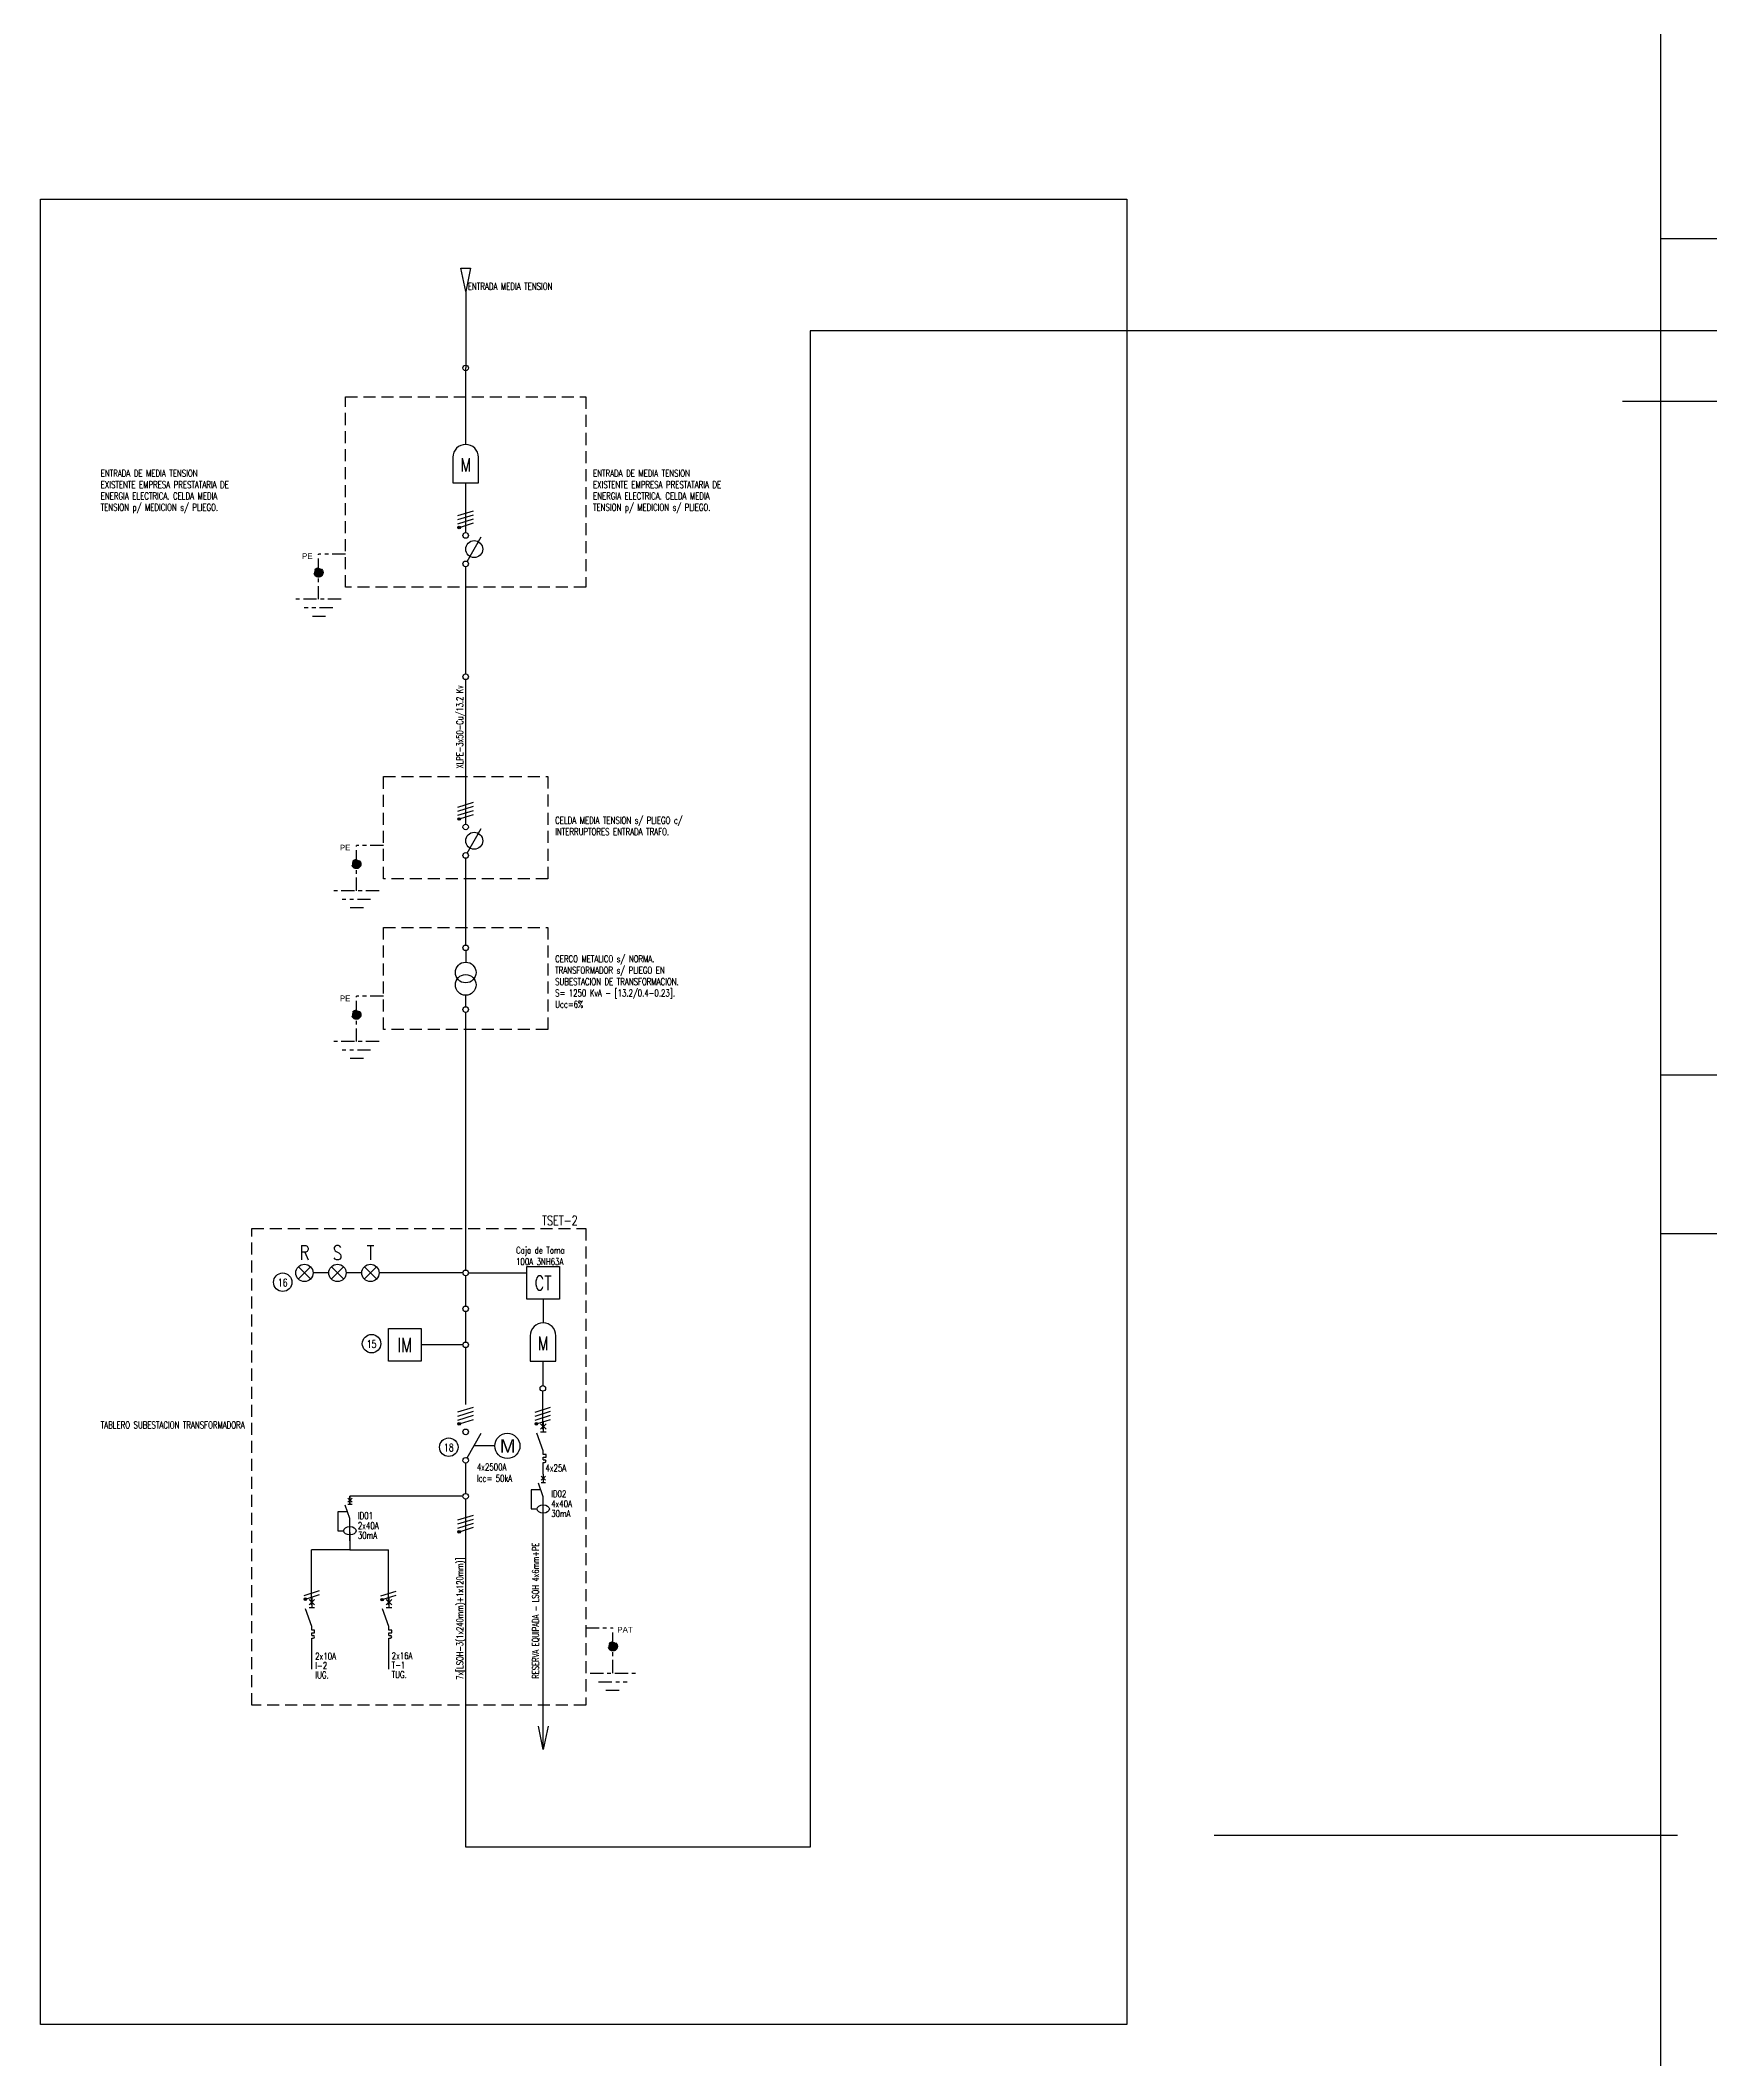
# Model space of a CAD drawing. Extents: x 3521 to 3783, y 1252 to 1654.
# Drawn here: x 3532.3 to 3576.4, y 1330 to 1383.3 of the extents above; entities that cross this region are included whole.
import ezdxf
from ezdxf.enums import TextEntityAlignment as Align

# ---------------------------------------------------------------- set-up
doc = ezdxf.new("R2010")
doc.units = 0
doc.linetypes.add('OCJ-ESQUEMAS UNIFILARES-CORREGIDOS IDO-REV.br$0$DASHED', pattern=[19.05, 12.7, -6.35])
doc.linetypes.add('OCJ-ESQUEMAS UNIFILARES-CORREGIDOS IDO-REV.br$0$EJE_5', pattern=[7.1, 5, -1, 0.1, -1])
for name, color, linetype in [('OCJ-ESQUEMAS UNIFILARES-CORREGIDOS IDO-REV.br$0$00-IE-CABLES', 10, 'Continuous'), ('OCJ-ESQUEMAS UNIFILARES-CORREGIDOS IDO-REV.br$0$01-ELE-APARATOS', 170, 'Continuous'), ('OCJ-ESQUEMAS UNIFILARES-CORREGIDOS IDO-REV.br$0$ELECTRIC', 4, 'Continuous'), ('OCJ-ESQUEMAS UNIFILARES-CORREGIDOS IDO-REV.br$0$NOMBRE DE PLANOS', 6, 'Continuous'), ('OCJ-ESQUEMAS UNIFILARES-CORREGIDOS IDO-REV.br$0$PAT', 80, 'Continuous'), ('OCJ-ESQUEMAS UNIFILARES-CORREGIDOS IDO-REV.br$0$TEXTO', 7, 'Continuous')]:
    doc.layers.add(name, color=color, linetype=linetype)
doc.styles.add('OCJ-ESQUEMAS UNIFILARES-CORREGIDOS IDO-REV.br$0$ARIAL', font='arial.ttf', dxfattribs={"height": 0.2})
doc.styles.add('OCJ-ESQUEMAS UNIFILARES-CORREGIDOS IDO-REV.br$0$Electricidad', font='ROMANS.SHX', dxfattribs={"width": 0.75, "height": 0.175})
doc.styles.add('OCJ-ESQUEMAS UNIFILARES-CORREGIDOS IDO-REV.br$0$Standard', font='arial.ttf')

# ---------------------------------------------------------------- blocks, each defined once
blk = doc.blocks.new('OCJ-ESQUEMAS UNIFILARES-CORREGIDOS IDO-REV.br$0$Int-Motoriz')
for p, q in [((0.037, -0.686), (0.412, -0.036)), ((0.768, -0.371), (0.219, -0.371))]:
    blk.add_line(p, q)
for centre, radius in [((0, 0), 0.0741), ((1.101, -0.371), 0.333), ((0, -0.75), 0.0741)]:
    blk.add_circle(centre, radius)
at = {"style": 'OCJ-ESQUEMAS UNIFILARES-CORREGIDOS IDO-REV.br$0$Standard'}
blk.add_text('M', height=0.36, dxfattribs=at).set_placement((0.901, -0.553))
blk = doc.blocks.new('OCJ-ESQUEMAS UNIFILARES-CORREGIDOS IDO-REV.br$0$Elec-Medidor')
at = {"linetype": 'ByBlock'}
for p, q in [((-0.188, 0.375), (-0.188, 0)), ((0.188, 0), (0.188, 0.375)), ((-0.188, 0), (0.188, 0))]:
    blk.add_line(p, q, dxfattribs=at)
blk.add_arc((0, 0.375), 0.188, 0, 180, dxfattribs=at)
at = {"style": 'OCJ-ESQUEMAS UNIFILARES-CORREGIDOS IDO-REV.br$0$Electricidad', "width": 0.75}
blk.add_text('M', height=0.2, dxfattribs=at).set_placement((0, 0.164), align=Align.CENTER)
blk = doc.blocks.new('OCJ-ESQUEMAS UNIFILARES-CORREGIDOS IDO-REV.br$0$Unif-Interruptor-Term')
for p, q in [((0, -1.013), (0.045, -1.013)), ((0, -1.103), (0.045, -1.103))]:
    blk.add_line(p, q)
for points in [[(-0.09, 0.177), (0.09, -0.003)], [(-0.09, -0.003), (0.09, 0.177)], [(0, 0.267), (0, -0.093)], [(0, -0.72), (-0.215, -0.128)], [(-0.09, -0.093), (0.09, -0.093)], [(0, -0.833), (0, -0.72)], [(0, -0.923), (0.09, -0.923), (0.09, -0.833), (0, -0.833)], [(0, -1.013), (0, -0.923)], [(0, -1.215), (0, -1.103)]]:
    blk.add_lwpolyline(points)
blk.add_arc((0.045, -1.058), 0.045, 270, 90)
blk = doc.blocks.new('OCJ-ESQUEMAS UNIFILARES-CORREGIDOS IDO-REV.br$0$Unif-Interruptor-Dif')
for points in [[(-0.068, 0.11), (0.068, -0.025)], [(-0.068, -0.025), (0.068, 0.11)], [(0, 0.177), (0, -0.093)], [(-0.081, -0.343), (-0.405, -0.343), (-0.405, -0.97), (-0.202, -0.97)], [(0, -0.565), (-0.162, -0.121)], [(-0.068, -0.093), (0.068, -0.093)], [(0, -1.308), (0, -0.565)]]:
    blk.add_lwpolyline(points)
blk.add_ellipse((0, -0.97), major_axis=(0.203, 0), ratio=0.670814)

msp = doc.modelspace()

# ---------------------------------------------------------------- hatches: boundary and pattern name
at = {"layer": 'OCJ-ESQUEMAS UNIFILARES-CORREGIDOS IDO-REV.br$0$00-IE-CABLES'}
for points in [[(3543.359, 1370.422, 1), (3543.413, 1370.462, 1)], [(3543.359, 1362.721, 1), (3543.413, 1362.761, 1)], [(3543.359, 1346.746, 1), (3543.413, 1346.786, 1)], [(3545.396, 1346.745, 1), (3545.451, 1346.785, 1)], [(3543.359, 1343.896, 1), (3543.413, 1343.936, 1)], [(3539.297, 1342.117, 1), (3539.351, 1342.157, 1)], [(3541.322, 1342.104, 1), (3541.376, 1342.144, 1)]]:
    msp.add_hatch(color=256, dxfattribs=at).paths.add_polyline_path(points)
at = {"layer": 'OCJ-ESQUEMAS UNIFILARES-CORREGIDOS IDO-REV.br$0$PAT', "linetype": 'OCJ-ESQUEMAS UNIFILARES-CORREGIDOS IDO-REV.br$0$EJE_5', "ltscale": 0.07}
h = msp.add_hatch(color=256, dxfattribs=at)
h.paths.add_polyline_path([(3539.551, 1369.252), (3539.791, 1369.252, 1)])
h.paths.add_polyline_path([(3539.791, 1369.252), (3539.671, 1369.252), (3539.671, 1369.132, 0.414214)])
h.paths.add_polyline_path([(3539.671, 1369.252), (3539.551, 1369.252, 0.414214), (3539.671, 1369.132)])
h = msp.add_hatch(color=256, dxfattribs=at)
h.paths.add_polyline_path([(3540.551, 1361.551), (3540.791, 1361.551, 1)])
h.paths.add_polyline_path([(3540.791, 1361.551), (3540.671, 1361.551), (3540.671, 1361.431, 0.414214)])
h.paths.add_polyline_path([(3540.671, 1361.551), (3540.551, 1361.551, 0.414214), (3540.671, 1361.431)])
h = msp.add_hatch(color=256, dxfattribs=at)
h.paths.add_polyline_path([(3540.551, 1357.571), (3540.791, 1357.571, 1)])
h.paths.add_polyline_path([(3540.791, 1357.571), (3540.671, 1357.571), (3540.671, 1357.451, 0.414214)])
h.paths.add_polyline_path([(3540.671, 1357.571), (3540.551, 1357.571, 0.414214), (3540.671, 1357.451)])
h = msp.add_hatch(color=256, dxfattribs=at)
h.paths.add_polyline_path([(3547.564, 1340.89), (3547.324, 1340.89, -1)])
h.paths.add_polyline_path([(3547.324, 1340.89), (3547.444, 1340.89), (3547.444, 1340.77, -0.414214)])
h.paths.add_polyline_path([(3547.444, 1340.89), (3547.564, 1340.89, -0.414214), (3547.444, 1340.77)])

# ---------------------------------------------------------------- linework, layer by layer
at = {"layer": 'OCJ-ESQUEMAS UNIFILARES-CORREGIDOS IDO-REV.br$0$00-IE-CABLES'}
for p, q in [((3575.107, 1637.447), (3575.107, 1285.628)), ((3543.427, 1377.294), (3543.688, 1377.294)), ((3543.557, 1376.676), (3543.557, 1374.654)), ((3552.652, 1375.632), (3552.652, 1335.585)), ((3587.761, 1375.632), (3552.652, 1375.632)), ((3543.557, 1372.632), (3543.557, 1374.654)), ((3543.557, 1370.304), (3543.557, 1371.62)), ((3543.557, 1366.572), (3543.557, 1369.406)), ((3543.557, 1362.604), (3543.557, 1366.424)), ((3543.557, 1362.604), (3543.557, 1366.424)), ((3543.557, 1359.413), (3543.557, 1361.705)), ((3543.557, 1359.413), (3543.557, 1361.705)), ((3543.557, 1350.829), (3543.557, 1357.635)), ((3543.557, 1350.829), (3543.557, 1357.635)), ((3539.943, 1350.754), (3539.529, 1350.754)), ((3540.815, 1350.754), (3540.401, 1350.754)), ((3543.483, 1350.754), (3541.272, 1350.754)), ((3543.557, 1349.879), (3543.557, 1350.68)), ((3543.632, 1350.754), (3545.171, 1350.754)), ((3545.602, 1350.057), (3545.602, 1349.433)), ((3543.557, 1348.929), (3543.557, 1349.73)), ((3543.483, 1348.854), (3542.378, 1348.854)), ((3543.557, 1347.278), (3543.557, 1348.78)), ((3545.602, 1347.779), (3545.602, 1348.42)), ((3545.595, 1346.627), (3545.595, 1347.629)), ((3543.557, 1344.928), (3543.557, 1345.73)), ((3545.607, 1345.438), (3545.607, 1345.73)), ((3543.483, 1344.854), (3540.501, 1344.854)), ((3540.501, 1344.644), (3540.501, 1344.854)), ((3543.483, 1344.854), (3541.594, 1344.854)), ((3543.557, 1340.078), (3543.557, 1344.78)), ((3545.607, 1338.167), (3545.607, 1344.544)), ((3539.483, 1341.986), (3539.483, 1343.435)), ((3540.501, 1343.435), (3539.483, 1343.435)), ((3540.501, 1343.894), (3540.501, 1343.435)), ((3540.501, 1343.435), (3541.52, 1343.435)), ((3541.52, 1341.986), (3541.52, 1343.435)), ((3539.495, 1340.287), (3539.495, 1341.089)), ((3541.532, 1340.287), (3541.532, 1341.089)), ((3543.557, 1338.167), (3543.557, 1340.189)), ((3543.557, 1338.167), (3543.557, 1340.15)), ((3545.607, 1338.167), (3545.607, 1340.189)), ((3543.557, 1335.585), (3543.557, 1338.167)), ((3552.652, 1335.585), (3543.557, 1335.585)), ((3552.652, 1335.585), (3552.652, 1335.585)), ((3575.107, 1335.895), (3563.321, 1335.895)), ((3575.564, 1335.895), (3563.778, 1335.895))]:
    msp.add_line(p, q, dxfattribs=at)
for points in [[(3543.688, 1377.294), (3543.557, 1376.676), (3543.427, 1377.294)], [(3543.354, 1370.756), (3543.761, 1370.884)], [(3543.354, 1370.648), (3543.761, 1370.776)], [(3543.354, 1370.54), (3543.761, 1370.668)], [(3543.418, 1370.452), (3543.761, 1370.56)], [(3543.354, 1363.055), (3543.761, 1363.184)], [(3543.354, 1362.947), (3543.761, 1363.076)], [(3543.354, 1362.839), (3543.761, 1362.968)], [(3543.418, 1362.751), (3543.761, 1362.86)], [(3543.354, 1347.08), (3543.761, 1347.209)], [(3545.391, 1347.079), (3545.798, 1347.208)], [(3543.354, 1346.972), (3543.761, 1347.101)], [(3543.354, 1346.864), (3543.761, 1346.993)], [(3543.418, 1346.776), (3543.761, 1346.885)], [(3545.391, 1346.971), (3545.798, 1347.1)], [(3545.391, 1346.863), (3545.798, 1346.992)], [(3545.456, 1346.775), (3545.798, 1346.884)], [(3543.354, 1344.23), (3543.761, 1344.358)], [(3543.354, 1344.122), (3543.761, 1344.25)], [(3543.354, 1344.014), (3543.761, 1344.142)], [(3543.418, 1343.926), (3543.761, 1344.034)], [(3539.292, 1342.235), (3539.699, 1342.363)], [(3541.317, 1342.222), (3541.724, 1342.351)], [(3539.356, 1342.147), (3539.699, 1342.255)], [(3541.381, 1342.134), (3541.724, 1342.243)], [(3545.738, 1338.785), (3545.607, 1338.167), (3545.476, 1338.785)]]:
    msp.add_lwpolyline(points, dxfattribs=at)
at = {"layer": 'OCJ-ESQUEMAS UNIFILARES-CORREGIDOS IDO-REV.br$0$00-IE-CABLES', "color": 3}
msp.add_lwpolyline([(3578.295, 1373.764), (3574.103, 1373.764)], dxfattribs=at)
at = {"layer": 'OCJ-ESQUEMAS UNIFILARES-CORREGIDOS IDO-REV.br$0$00-IE-CABLES'}
for centre, radius in [((3543.557, 1374.654), 0.0741), ((3543.386, 1370.442), 0.0338), ((3543.557, 1366.498), 0.0741), ((3543.557, 1366.498), 0.0741), ((3543.386, 1362.741), 0.0338), ((3543.557, 1350.754), 0.0741), ((3543.557, 1349.804), 0.0741), ((3543.557, 1348.854), 0.0741), ((3545.595, 1347.703), 0.0741), ((3545.595, 1347.703), 0.0741), ((3543.386, 1346.766), 0.0338), ((3545.424, 1346.765), 0.0338), ((3543.557, 1344.854), 0.0741), ((3543.557, 1344.854), 0.0741), ((3543.386, 1343.916), 0.0338), ((3539.324, 1342.137), 0.0338), ((3541.349, 1342.124), 0.0338)]:
    msp.add_circle(centre, radius, dxfattribs=at)
at = {"layer": 'OCJ-ESQUEMAS UNIFILARES-CORREGIDOS IDO-REV.br$0$01-ELE-APARATOS'}
for p, q in [((3543.595, 1369.544), (3543.97, 1370.194)), ((3543.595, 1361.843), (3543.97, 1362.493)), ((3543.595, 1361.843), (3543.97, 1362.493)), ((3543.557, 1359.265), (3543.557, 1358.96)), ((3543.557, 1359.265), (3543.557, 1358.96)), ((3543.557, 1357.783), (3543.557, 1358.088)), ((3543.557, 1357.783), (3543.557, 1358.088)), ((3539.462, 1350.593), (3539.139, 1350.916)), ((3539.139, 1350.593), (3539.462, 1350.916)), ((3540.334, 1350.593), (3540.01, 1350.916)), ((3540.01, 1350.593), (3540.334, 1350.916)), ((3541.205, 1350.593), (3540.882, 1350.916)), ((3540.882, 1350.593), (3541.205, 1350.916))]:
    msp.add_line(p, q, dxfattribs=at)
for points in [[(3545.171, 1350.925), (3546.032, 1350.925), (3546.032, 1350.057), (3545.171, 1350.057)], [(3541.517, 1349.289), (3542.378, 1349.289), (3542.378, 1348.42), (3541.517, 1348.42)]]:
    msp.add_lwpolyline(points, close=True, dxfattribs=at)
for centre, radius in [((3543.557, 1370.23), 0.0741), ((3543.782, 1369.869), 0.224), ((3543.557, 1369.48), 0.0741), ((3543.557, 1362.53), 0.0741), ((3543.557, 1362.53), 0.0741), ((3543.782, 1362.168), 0.224), ((3543.782, 1362.168), 0.224), ((3543.557, 1361.779), 0.0741), ((3543.557, 1361.779), 0.0741), ((3543.557, 1359.339), 0.0741), ((3543.557, 1359.339), 0.0741), ((3543.557, 1358.687), 0.273), ((3543.557, 1358.687), 0.273), ((3543.557, 1358.36), 0.273), ((3543.557, 1358.36), 0.273), ((3543.557, 1357.709), 0.0741), ((3543.557, 1357.709), 0.0741), ((3539.3, 1350.754), 0.229), ((3540.172, 1350.754), 0.229), ((3541.043, 1350.754), 0.229)]:
    msp.add_circle(centre, radius, dxfattribs=at)
at = {"layer": 'OCJ-ESQUEMAS UNIFILARES-CORREGIDOS IDO-REV.br$0$ELECTRIC', "linetype": 'OCJ-ESQUEMAS UNIFILARES-CORREGIDOS IDO-REV.br$0$DASHED', "ltscale": 0.025}
for points in [[(3546.73, 1368.861), (3540.385, 1368.861), (3540.385, 1373.889), (3546.73, 1373.889)], [(3545.73, 1361.161), (3541.385, 1361.161), (3541.385, 1363.861), (3545.73, 1363.861)], [(3545.73, 1357.18), (3541.385, 1357.18), (3541.385, 1359.88), (3545.73, 1359.88)], [(3546.73, 1339.334), (3537.911, 1339.334), (3537.911, 1351.925), (3546.73, 1351.925)]]:
    msp.add_lwpolyline(points, close=True, dxfattribs=at)
at = {"layer": 'OCJ-ESQUEMAS UNIFILARES-CORREGIDOS IDO-REV.br$0$NOMBRE DE PLANOS'}
for points in [[(3532.326, 1379.109), (3561.019, 1379.109), (3561.019, 1330.902), (3532.326, 1330.902)], [(3575.107, 1355.988), (3637.33, 1355.988), (3637.33, 1378.064), (3575.107, 1378.064)], [(3575.107, 1307.605), (3637.33, 1307.605), (3637.33, 1351.782), (3575.107, 1351.782)]]:
    msp.add_lwpolyline(points, close=True, dxfattribs=at)
at = {"layer": 'OCJ-ESQUEMAS UNIFILARES-CORREGIDOS IDO-REV.br$0$PAT', "linetype": 'OCJ-ESQUEMAS UNIFILARES-CORREGIDOS IDO-REV.br$0$EJE_5', "ltscale": 0.07}
for p, q in [((3540.385, 1369.739), (3539.671, 1369.739)), ((3539.671, 1369.269), (3539.671, 1369.739)), ((3539.671, 1368.544), (3539.671, 1369.252)), ((3540.271, 1368.544), (3539.071, 1368.544)), ((3540.046, 1368.319), (3539.296, 1368.319)), ((3539.858, 1368.094), (3539.483, 1368.094)), ((3541.385, 1362.038), (3540.671, 1362.038)), ((3540.671, 1361.568), (3540.671, 1362.038)), ((3540.671, 1360.843), (3540.671, 1361.551)), ((3541.271, 1360.843), (3540.071, 1360.843)), ((3541.046, 1360.618), (3540.296, 1360.618)), ((3540.858, 1360.393), (3540.483, 1360.393)), ((3541.385, 1358.058), (3540.671, 1358.058)), ((3540.671, 1357.588), (3540.671, 1358.058)), ((3540.671, 1356.862), (3540.671, 1357.571)), ((3541.271, 1356.862), (3540.071, 1356.862)), ((3541.046, 1356.637), (3540.296, 1356.637)), ((3540.858, 1356.412), (3540.483, 1356.412)), ((3546.73, 1341.377), (3547.444, 1341.377)), ((3547.444, 1340.907), (3547.444, 1341.377)), ((3547.444, 1340.182), (3547.444, 1340.89)), ((3546.844, 1340.182), (3548.044, 1340.182)), ((3547.069, 1339.957), (3547.819, 1339.957)), ((3547.257, 1339.732), (3547.632, 1339.732))]:
    msp.add_line(p, q, dxfattribs=at)
for centre in [(3539.671, 1369.252), (3539.671, 1369.252), (3540.671, 1361.551), (3540.671, 1361.551), (3540.671, 1357.571), (3540.671, 1357.571), (3547.444, 1340.89), (3547.444, 1340.89)]:
    msp.add_circle(centre, 0.12, dxfattribs=at)
at = {"layer": 'OCJ-ESQUEMAS UNIFILARES-CORREGIDOS IDO-REV.br$0$TEXTO'}
for centre in [(3538.726, 1350.507), (3541.071, 1348.884), (3543.111, 1346.15)]:
    msp.add_circle(centre, 0.244, dxfattribs=at)

# ---------------------------------------------------------------- block references
at = {"layer": 'OCJ-ESQUEMAS UNIFILARES-CORREGIDOS IDO-REV.br$0$01-ELE-APARATOS'}
for name, p, xscale, yscale, zscale in [('OCJ-ESQUEMAS UNIFILARES-CORREGIDOS IDO-REV.br$0$Elec-Medidor', (3543.557, 1371.62), 1.799999999999954, 1.799999999999954, 1.799999999999954), ('OCJ-ESQUEMAS UNIFILARES-CORREGIDOS IDO-REV.br$0$Elec-Medidor', (3545.602, 1348.42), 1.799999999999954, 1.799999999999954, 1.799999999999954), ('OCJ-ESQUEMAS UNIFILARES-CORREGIDOS IDO-REV.br$0$Unif-Interruptor-Term', (3545.607, 1346.627), 0.7999999999999546, 0.7999999999999546, 0.7999999999999546), ('OCJ-ESQUEMAS UNIFILARES-CORREGIDOS IDO-REV.br$0$Unif-Interruptor-Dif', (3545.607, 1345.295), 0.7999999999999546, 0.7999999999999546, 0.7999999999999546), ('OCJ-ESQUEMAS UNIFILARES-CORREGIDOS IDO-REV.br$0$Unif-Interruptor-Dif', (3540.501, 1344.719), 0.7999999999999546, 0.7999999999999546, 0.7999999999999546), ('OCJ-ESQUEMAS UNIFILARES-CORREGIDOS IDO-REV.br$0$Unif-Interruptor-Term', (3539.495, 1341.986), 0.7999999999999546, 0.7999999999999546, 0.7999999999999546), ('OCJ-ESQUEMAS UNIFILARES-CORREGIDOS IDO-REV.br$0$Unif-Interruptor-Term', (3541.532, 1341.986), 0.7999999999999546, 0.7999999999999546, 0.7999999999999546)]:
    msp.add_blockref(name, p, dxfattribs=dict(at, xscale=xscale, yscale=yscale, zscale=zscale))
msp.add_blockref('OCJ-ESQUEMAS UNIFILARES-CORREGIDOS IDO-REV.br$0$Int-Motoriz', (3543.557, 1346.554), dxfattribs=at)

# ---------------------------------------------------------------- texts
at = {"layer": 'OCJ-ESQUEMAS UNIFILARES-CORREGIDOS IDO-REV.br$0$01-ELE-APARATOS', "style": 'OCJ-ESQUEMAS UNIFILARES-CORREGIDOS IDO-REV.br$0$Electricidad', "width": 0.75}
for s, p in [('CT', (3545.602, 1350.299)), ('IM', (3541.947, 1348.662))]:
    msp.add_text(s, height=0.38, dxfattribs=at).set_placement(p, align=Align.CENTER)
at = {"layer": 'OCJ-ESQUEMAS UNIFILARES-CORREGIDOS IDO-REV.br$0$TEXTO', "style": 'OCJ-ESQUEMAS UNIFILARES-CORREGIDOS IDO-REV.br$0$Electricidad', "width": 0.75}
for s, p in [('ENTRADA MEDIA TENSION', (3543.615, 1376.718)), ('4x25A', (3545.664, 1345.511)), ('ID02', (3545.816, 1344.828)), ('4x40A', (3545.816, 1344.564)), ('30mA', (3545.816, 1344.307)), ('2x40A', (3540.71, 1343.988)), ('ID01', (3540.71, 1344.252)), ('30mA', (3540.71, 1343.731)), ('2x10A', (3539.583, 1340.541)), ('I-2', (3539.587, 1340.292)), ('IUG.', (3539.587, 1340.044)), ('T-1', (3541.603, 1340.303)), ('TUG.', (3541.603, 1340.054)), ('2x16A', (3541.603, 1340.551))]:
    msp.add_text(s, height=0.18, dxfattribs=at).set_placement(p)
at = {"layer": 'OCJ-ESQUEMAS UNIFILARES-CORREGIDOS IDO-REV.br$0$TEXTO', "style": 'OCJ-ESQUEMAS UNIFILARES-CORREGIDOS IDO-REV.br$0$ARIAL'}
for s, p in [('PE', (3539.235, 1369.611)), ('PE', (3540.235, 1361.911)), ('PE', (3540.235, 1357.93)), ('PAT', (3547.562, 1341.255))]:
    msp.add_text(s, height=0.15, dxfattribs=at).set_placement(p)
at = {"layer": 'OCJ-ESQUEMAS UNIFILARES-CORREGIDOS IDO-REV.br$0$TEXTO', "style": 'OCJ-ESQUEMAS UNIFILARES-CORREGIDOS IDO-REV.br$0$Electricidad', "width": 0.75}
for s, p in [('XLPE-3x50-Cu/13.2 Kv', (3543.487, 1365.172)), (' RESERVA EQUIPADA - LSOH 4x6mm+PE', (3545.492, 1341.787)), ('7x[LSOH-3(1x240mm)+1x120mm)]', (3543.493, 1341.622))]:
    msp.add_text(s, height=0.175, rotation=90, dxfattribs=at).set_placement(p, align=Align.CENTER)
msp.add_text('TSET-2', height=0.25, dxfattribs=at).set_placement((3546.514, 1352.013), align=Align.RIGHT)
for s, height, p in [('R', 0.38, (3539.302, 1351.098)), ('S', 0.38, (3540.174, 1351.098)), ('T', 0.38, (3541.045, 1351.098)), ('16', 0.2, (3538.726, 1350.397)), ('15', 0.2, (3541.071, 1348.774)), ('18', 0.2, (3543.111, 1346.04))]:
    msp.add_text(s, height=height, dxfattribs=at).set_placement(p, align=Align.CENTER)
at = {"layer": 'OCJ-ESQUEMAS UNIFILARES-CORREGIDOS IDO-REV.br$0$TEXTO', "char_height": 0.18, "attachment_point": 1, "style": 'OCJ-ESQUEMAS UNIFILARES-CORREGIDOS IDO-REV.br$0$Electricidad'}
for s, width, insert in [('\\A1;ENTRADA DE MEDIA TENSION EXISTENTE EMPRESA PRESTATARIA DE ENERGIA ELECTRICA. CELDA MEDIA TENSION p/ MEDICION s/ PLIEGO.', 3.77266, (3533.919, 1371.963)), ('\\A1;ENTRADA DE MEDIA TENSION EXISTENTE EMPRESA PRESTATARIA DE ENERGIA ELECTRICA. CELDA MEDIA TENSION p/ MEDICION s/ PLIEGO.', 3.77266, (3546.921, 1371.963)), ('CELDA MEDIA TENSION s/ PLIEGO c/ INTERRUPTORES ENTRADA TRAFO.', 3.77266, (3545.921, 1362.798)), ('CELDA MEDIA TENSION s/ PLIEGO c/ INTERRUPTORES ENTRADA TRAFO.', 3.77266, (3545.921, 1362.798)), ('\\A1;CERCO METALICO s/ NORMA. TRANSFORMADOR s/ PLIEGO EN SUBESTACION DE TRANSFORMACION. \\PS= 1250 KvA - [13.2/0.4-0.23].\\PUcc=6%', 3.77266, (3545.921, 1359.137)), ('Caja de Toma\\P100A 3NH63A', 3.77266, (3544.888, 1351.442)), ('TABLERO SUBESTACION TRANSFORMADORA', 3.77266, (3533.919, 1346.826)), ('4x2500A\\PIcc= 50kA ', 1.5736, (3543.853, 1345.716))]:
    msp.add_mtext_dynamic_manual_height_columns(s, width=width, gutter_width=12.5, heights=[0], dxfattribs=dict(at, insert=insert))

doc.saveas('drawing.dxf')
